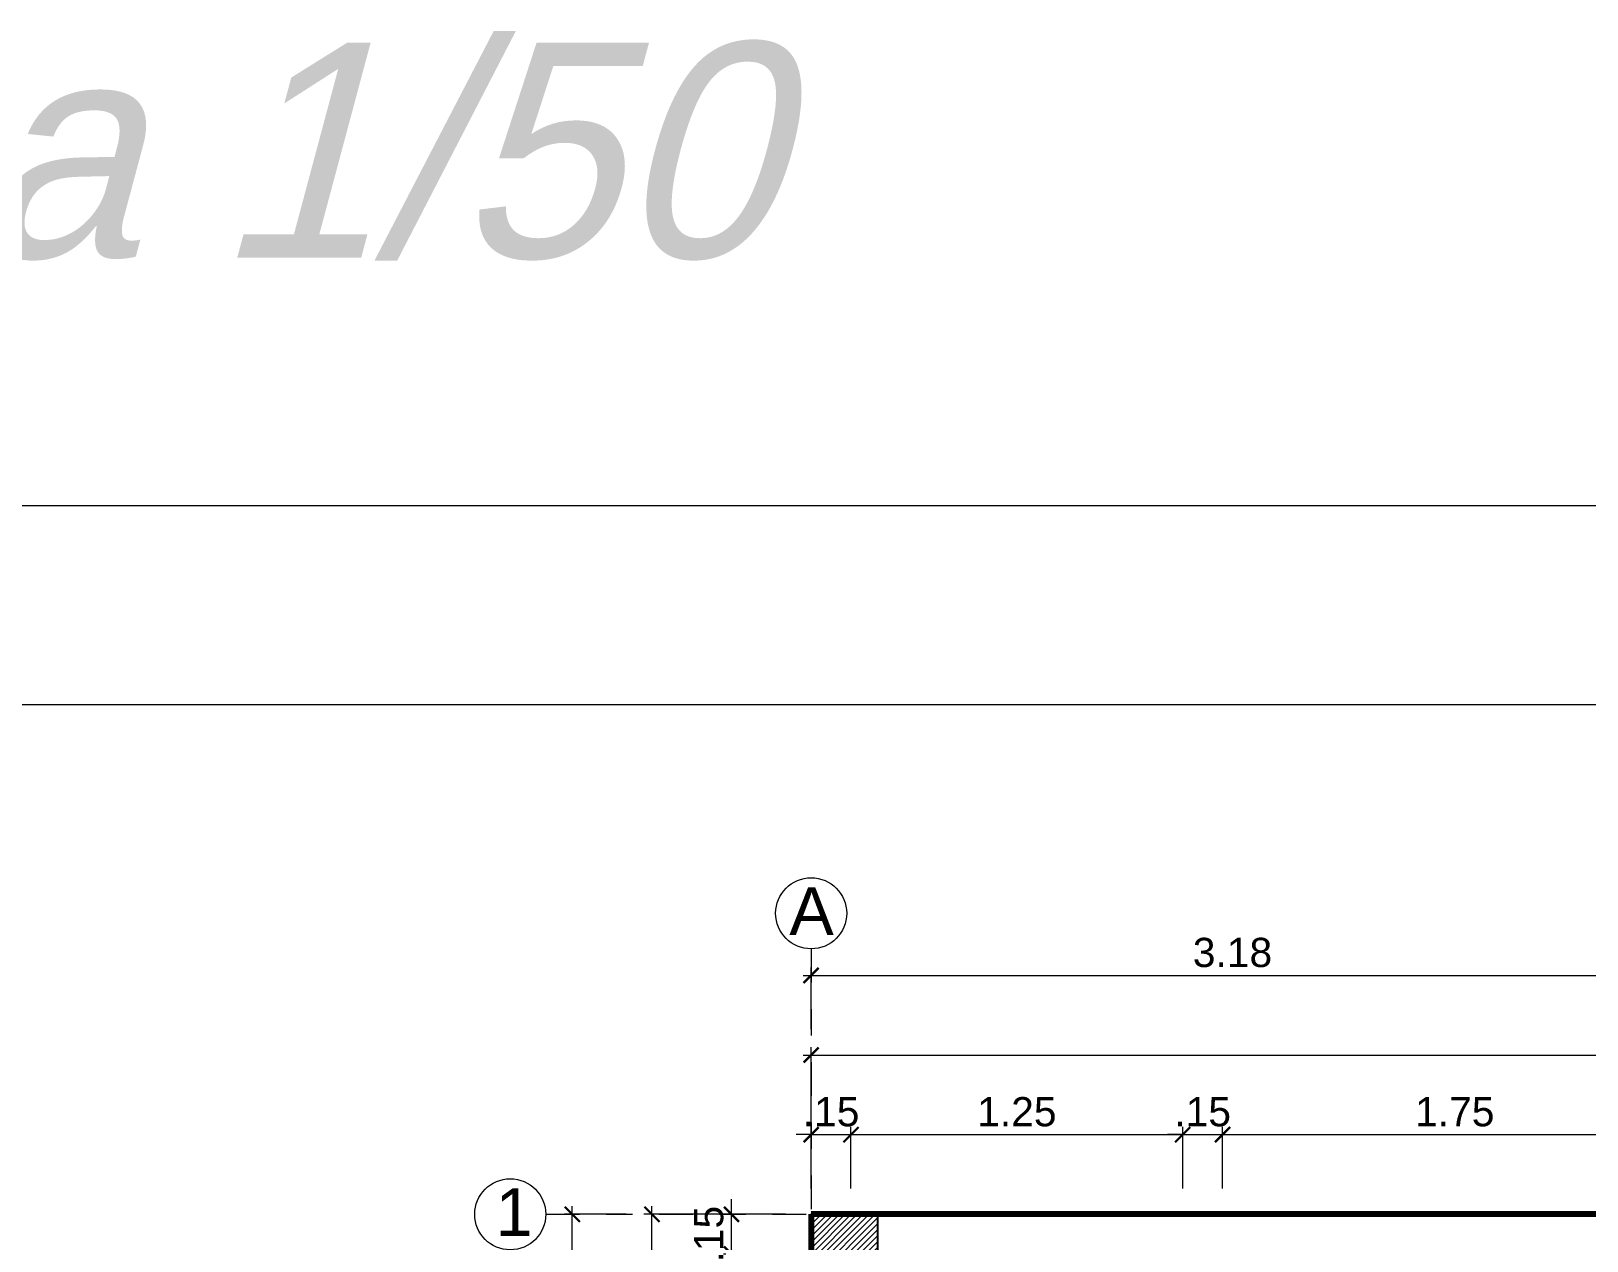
# Model space of a CAD drawing. Header units: millimetres. Extents: x 3790 to 7711, y 1449 to 3132.
# Drawn here: x 3874.56 to 3880.43, y 1487.86 to 1492.42 of the extents above; entities that cross this region are included whole.
import ezdxf

# ---------------------------------------------------------------- set-up
doc = ezdxf.new("R2010")
doc.units = ezdxf.units.MM
doc.header["$PDMODE"] = 3
doc.linetypes.add('DASHDOTX2', pattern=[50.8, 25.4, -12.7, 0, -12.7])
for name, color, linetype, lineweight in [('cotas', 7, 'Continuous', 5), ('EJES', 20, 'DASHDOTX2', 9), ('pluma 1', 1, 'Continuous', 9), ('pluma 2.5', 30, 'Continuous', 25), ('pluma 8', 98, 'Continuous', 80), ('TEXTO', 7, 'Continuous', 9), ('TEXTURAS', 35, 'Continuous', 5)]:
    doc.layers.add(name, color=color, linetype=linetype, lineweight=lineweight)
doc.styles.get("Standard").update_dxf_attribs({"font": 'arial.ttf'})
doc.styles.add('TIMES', font='arial.ttf', dxfattribs={"height": 0.11})
doc.dimstyles.new('julio', dxfattribs={"dimtxt": 0.11, "dimasz": 0.057, "dimexe": 0.03, "dimexo": 0.097, "dimgap": 0.0295, "dimtad": 1, "dimzin": 4, "dimdsep": 46, "dimtxsty": 'TIMES', "dimblk": 'ARCHTICK', "dimcen": 0, "dimdle": 0.03, "dimclrd": 256, "dimclre": 256, "dimclrt": 256, "dimadec": 0, "dimazin": 0, "dimtfac": 1, "dimtix": 1, "dimtmove": 2, "dimatfit": 2, "dimldrblk": 'ARCHTICK', "dimfxl": 1, "dimtolj": 1, "dimtzin": 0, "dimlwd": 5, "dimlwe": 5, "dimarcsym": 0})

# ---------------------------------------------------------------- blocks, each defined once
blk = doc.blocks.new('_ArchTick')
at = {"color": 0, "linetype": 'ByBlock', "lineweight": 40, "const_width": 0.15}
blk.add_lwpolyline([(-0.5, -0.5), (0.5, 0.5)], dxfattribs=at)
blk = doc.blocks.new('*D224')
at = {"layer": 'cotas', "lineweight": 5, "transparency": 16777216}
for p, q in [((3876.9026, 1480.9292), (3876.9026, 1487.9892)), ((3877.4056, 1487.9592), (3876.8726, 1487.9592)), ((3877.4056, 1480.9592), (3876.8726, 1480.9592))]:
    blk.add_line(p, q, dxfattribs=at)
at = {"layer": 'Defpoints', "color": 0, "transparency": 16777216}
for p in [(3876.9026, 1487.9592), (3877.5026, 1487.9592), (3877.5026, 1480.9592)]:
    blk.add_point(p, dxfattribs=at)
at = {"layer": 'cotas', "lineweight": 5, "transparency": 16777216, "xscale": 0.057, "yscale": 0.057, "zscale": 0.057}
for p, rotation in [((3876.9026, 1487.9592), 90), ((3876.9026, 1480.9592), 270)]:
    blk.add_blockref('_ArchTick', p, dxfattribs=dict(at, rotation=rotation))
at = {"layer": 'cotas', "transparency": 16777216, "insert": (3876.8169, 1484.4592), "char_height": 0.11, "attachment_point": 5, "rotation": 90, "style": 'TIMES'}
blk.add_mtext('\\A1;7.00', dxfattribs=at)
blk = doc.blocks.new('*D144')
at = {"layer": 'cotas', "lineweight": 5, "transparency": 16777216}
for p, q in [((3877.2026, 1487.9592), (3877.2026, 1488.0162)), ((3877.4056, 1487.9592), (3877.1726, 1487.9592)), ((3877.2026, 1487.8092), (3877.2026, 1487.9592)), ((3877.4056, 1487.8092), (3877.1726, 1487.8092)), ((3877.2026, 1487.8092), (3877.2026, 1487.7522))]:
    blk.add_line(p, q, dxfattribs=at)
at = {"layer": 'Defpoints', "color": 0, "transparency": 16777216}
for p in [(3877.2026, 1487.9592), (3877.5026, 1487.9592), (3877.5026, 1487.8092)]:
    blk.add_point(p, dxfattribs=at)
at = {"layer": 'cotas', "lineweight": 5, "transparency": 16777216, "xscale": 0.057, "yscale": 0.057, "zscale": 0.057}
for p, rotation in [((3877.2026, 1487.9592), 270), ((3877.2026, 1487.8092), 90)]:
    blk.add_blockref('_ArchTick', p, dxfattribs=dict(at, rotation=rotation))
at = {"layer": 'cotas', "transparency": 16777216, "insert": (3877.1169, 1487.8842), "char_height": 0.11, "attachment_point": 5, "rotation": 90, "style": 'TIMES'}
blk.add_mtext('\\A1;.15', dxfattribs=at)
blk = doc.blocks.new('*D145')
at = {"layer": 'cotas', "lineweight": 5, "transparency": 16777216}
for p, q in [((3876.6026, 1484.4292), (3876.6026, 1487.9892)), ((3876.8056, 1487.9592), (3876.5726, 1487.9592)), ((3876.8056, 1484.4592), (3876.5726, 1484.4592))]:
    blk.add_line(p, q, dxfattribs=at)
at = {"layer": 'Defpoints', "color": 0, "transparency": 16777216}
for p in [(3876.6026, 1487.9592), (3876.9026, 1487.9592), (3876.9026, 1484.4592)]:
    blk.add_point(p, dxfattribs=at)
at = {"layer": 'cotas', "lineweight": 5, "transparency": 16777216, "xscale": 0.057, "yscale": 0.057, "zscale": 0.057}
for p, rotation in [((3876.6026, 1487.9592), 90), ((3876.6026, 1484.4592), 270)]:
    blk.add_blockref('_ArchTick', p, dxfattribs=dict(at, rotation=rotation))
at = {"layer": 'cotas', "transparency": 16777216, "insert": (3876.5169, 1486.2092), "char_height": 0.11, "attachment_point": 5, "rotation": 90, "style": 'TIMES'}
blk.add_mtext('\\A1;3.50', dxfattribs=at)
blk = doc.blocks.new('*D225')
at = {"layer": 'cotas', "lineweight": 5, "transparency": 16777216}
for p, q in [((3877.4726, 1488.5592), (3892.5326, 1488.5592)), ((3877.5026, 1488.0562), (3877.5026, 1488.5892)), ((3892.5026, 1488.0562), (3892.5026, 1488.5892))]:
    blk.add_line(p, q, dxfattribs=at)
at = {"layer": 'Defpoints', "color": 0, "transparency": 16777216}
for p in [(3892.5026, 1488.5592), (3877.5026, 1487.9592), (3892.5026, 1487.9592)]:
    blk.add_point(p, dxfattribs=at)
at = {"layer": 'cotas', "lineweight": 5, "transparency": 16777216, "xscale": 0.057, "yscale": 0.057, "zscale": 0.057, "rotation": 180}
blk.add_blockref('_ArchTick', (3877.5026, 1488.5592), dxfattribs=at)
at = {"layer": 'cotas', "lineweight": 5, "transparency": 16777216, "xscale": 0.057, "yscale": 0.057, "zscale": 0.057}
blk.add_blockref('_ArchTick', (3892.5026, 1488.5592), dxfattribs=at)
at = {"layer": 'cotas', "transparency": 16777216, "insert": (3885.0026, 1488.6449), "char_height": 0.11, "attachment_point": 5, "style": 'TIMES'}
blk.add_mtext('\\A1;15.00', dxfattribs=at)
blk = doc.blocks.new('*D146')
at = {"layer": 'cotas', "lineweight": 5, "transparency": 16777216}
for p, q in [((3877.5026, 1488.0562), (3877.5026, 1488.2892)), ((3877.6526, 1488.0562), (3877.6526, 1488.2892)), ((3877.5026, 1488.2592), (3877.4456, 1488.2592)), ((3877.5026, 1488.2592), (3877.6526, 1488.2592)), ((3877.6526, 1488.2592), (3877.7096, 1488.2592))]:
    blk.add_line(p, q, dxfattribs=at)
at = {"layer": 'Defpoints', "color": 0, "transparency": 16777216}
for p in [(3877.6526, 1488.2592), (3877.5026, 1487.9592), (3877.6526, 1487.9592)]:
    blk.add_point(p, dxfattribs=at)
at = {"layer": 'cotas', "lineweight": 5, "transparency": 16777216, "xscale": 0.057, "yscale": 0.057, "zscale": 0.057}
blk.add_blockref('_ArchTick', (3877.5026, 1488.2592), dxfattribs=at)
at = {"layer": 'cotas', "lineweight": 5, "transparency": 16777216, "xscale": 0.057, "yscale": 0.057, "zscale": 0.057, "rotation": 180}
blk.add_blockref('_ArchTick', (3877.6526, 1488.2592), dxfattribs=at)
at = {"layer": 'cotas', "transparency": 16777216, "insert": (3877.5776, 1488.3449), "char_height": 0.11, "attachment_point": 5, "style": 'TIMES'}
blk.add_mtext('\\A1;.15', dxfattribs=at)
blk = doc.blocks.new('*D147')
at = {"layer": 'cotas', "lineweight": 5, "transparency": 16777216}
for p, q in [((3877.4726, 1488.8592), (3880.7076, 1488.8592)), ((3877.5026, 1488.6562), (3877.5026, 1488.8892)), ((3880.6776, 1488.6562), (3880.6776, 1488.8892))]:
    blk.add_line(p, q, dxfattribs=at)
at = {"layer": 'Defpoints', "color": 0, "transparency": 16777216}
for p in [(3880.6776, 1488.8592), (3877.5026, 1488.5592), (3880.6776, 1488.5592)]:
    blk.add_point(p, dxfattribs=at)
at = {"layer": 'cotas', "lineweight": 5, "transparency": 16777216, "xscale": 0.057, "yscale": 0.057, "zscale": 0.057, "rotation": 180}
blk.add_blockref('_ArchTick', (3877.5026, 1488.8592), dxfattribs=at)
at = {"layer": 'cotas', "lineweight": 5, "transparency": 16777216, "xscale": 0.057, "yscale": 0.057, "zscale": 0.057}
blk.add_blockref('_ArchTick', (3880.6776, 1488.8592), dxfattribs=at)
at = {"layer": 'cotas', "transparency": 16777216, "insert": (3879.0901, 1488.9449), "char_height": 0.11, "attachment_point": 5, "style": 'TIMES'}
blk.add_mtext('\\A1;3.18', dxfattribs=at)
blk = doc.blocks.new('*D153')
at = {"layer": 'cotas', "lineweight": 5, "transparency": 16777216}
for p, q in [((3877.6526, 1488.0562), (3877.6526, 1488.2892)), ((3878.9026, 1488.0562), (3878.9026, 1488.2892)), ((3877.6226, 1488.2592), (3878.9326, 1488.2592))]:
    blk.add_line(p, q, dxfattribs=at)
at = {"layer": 'Defpoints', "color": 0, "transparency": 16777216}
for p in [(3878.9026, 1488.2592), (3877.6526, 1487.9592), (3878.9026, 1487.9592)]:
    blk.add_point(p, dxfattribs=at)
at = {"layer": 'cotas', "lineweight": 5, "transparency": 16777216, "xscale": 0.057, "yscale": 0.057, "zscale": 0.057, "rotation": 180}
blk.add_blockref('_ArchTick', (3877.6526, 1488.2592), dxfattribs=at)
at = {"layer": 'cotas', "lineweight": 5, "transparency": 16777216, "xscale": 0.057, "yscale": 0.057, "zscale": 0.057}
blk.add_blockref('_ArchTick', (3878.9026, 1488.2592), dxfattribs=at)
at = {"layer": 'cotas', "transparency": 16777216, "insert": (3878.2776, 1488.3449), "char_height": 0.11, "attachment_point": 5, "style": 'TIMES'}
blk.add_mtext('\\A1;1.25', dxfattribs=at)
blk = doc.blocks.new('*D154')
at = {"layer": 'cotas', "lineweight": 5, "transparency": 16777216}
for p, q in [((3878.9026, 1488.0562), (3878.9026, 1488.2892)), ((3879.0526, 1488.0562), (3879.0526, 1488.2892)), ((3878.9026, 1488.2592), (3878.8456, 1488.2592)), ((3878.9026, 1488.2592), (3879.0526, 1488.2592)), ((3879.0526, 1488.2592), (3879.1096, 1488.2592))]:
    blk.add_line(p, q, dxfattribs=at)
at = {"layer": 'Defpoints', "color": 0, "transparency": 16777216}
for p in [(3879.0526, 1488.2592), (3878.9026, 1487.9592), (3879.0526, 1487.9592)]:
    blk.add_point(p, dxfattribs=at)
at = {"layer": 'cotas', "lineweight": 5, "transparency": 16777216, "xscale": 0.057, "yscale": 0.057, "zscale": 0.057}
blk.add_blockref('_ArchTick', (3878.9026, 1488.2592), dxfattribs=at)
at = {"layer": 'cotas', "lineweight": 5, "transparency": 16777216, "xscale": 0.057, "yscale": 0.057, "zscale": 0.057, "rotation": 180}
blk.add_blockref('_ArchTick', (3879.0526, 1488.2592), dxfattribs=at)
at = {"layer": 'cotas', "transparency": 16777216, "insert": (3878.9776, 1488.3449), "char_height": 0.11, "attachment_point": 5, "style": 'TIMES'}
blk.add_mtext('\\A1;.15', dxfattribs=at)
blk = doc.blocks.new('*D155')
at = {"layer": 'cotas', "lineweight": 5, "transparency": 16777216}
for p, q in [((3879.0526, 1488.0562), (3879.0526, 1488.2892)), ((3880.8026, 1488.0562), (3880.8026, 1488.2892)), ((3879.0226, 1488.2592), (3880.8326, 1488.2592))]:
    blk.add_line(p, q, dxfattribs=at)
at = {"layer": 'Defpoints', "color": 0, "transparency": 16777216}
for p in [(3880.8026, 1488.2592), (3879.0526, 1487.9592), (3880.8026, 1487.9592)]:
    blk.add_point(p, dxfattribs=at)
at = {"layer": 'cotas', "lineweight": 5, "transparency": 16777216, "xscale": 0.057, "yscale": 0.057, "zscale": 0.057, "rotation": 180}
blk.add_blockref('_ArchTick', (3879.0526, 1488.2592), dxfattribs=at)
at = {"layer": 'cotas', "lineweight": 5, "transparency": 16777216, "xscale": 0.057, "yscale": 0.057, "zscale": 0.057}
blk.add_blockref('_ArchTick', (3880.8026, 1488.2592), dxfattribs=at)
at = {"layer": 'cotas', "transparency": 16777216, "insert": (3879.9276, 1488.3449), "char_height": 0.11, "attachment_point": 5, "style": 'TIMES'}
blk.add_mtext('\\A1;1.75', dxfattribs=at)

msp = doc.modelspace()

# ---------------------------------------------------------------- hatches: boundary and pattern name
at = {"layer": 'TEXTURAS'}
h = msp.add_hatch(dxfattribs=at)
h.set_pattern_fill('LINE', color=256, scale=0.005, angle=45)
h.set_pattern_definition([(45, (23.639096, -57.590765), (-0.01122532015, 0.01122532015), [])])
h.paths.add_polyline_path([(3877.7526, 1487.8092), (3877.7526, 1487.9592), (3877.5026, 1487.9592), (3877.5026, 1487.6092), (3877.7526, 1487.6092)])

# ---------------------------------------------------------------- linework, layer by layer
at = {"layer": 'cotas'}
for points in [[(3853.5634, 1460.9283), (3895.5634, 1460.9283), (3895.5634, 1490.6283), (3853.5634, 1490.6283)], [(3854.3134, 1461.6783), (3894.8134, 1461.6783), (3894.8134, 1489.8783), (3854.3134, 1489.8783)]]:
    msp.add_lwpolyline(points, close=True, dxfattribs=at)
at = {"layer": 'EJES', "ltscale": 0.005}
for p in [(3877.5026, 1488.9592), (3876.5026, 1487.9592)]:
    msp.add_line(p, (3877.5026, 1487.9592), dxfattribs=at)
at = {"layer": 'pluma 1'}
for centre in [(3877.5026, 1489.0931), (3876.3687, 1487.9592)]:
    msp.add_circle(centre, 0.1339, dxfattribs=at)
at = {"layer": 'pluma 2.5'}
msp.add_lwpolyline([(3877.7526, 1487.6092), (3877.5026, 1487.6092), (3877.5026, 1487.9592), (3877.7526, 1487.9592)], close=True, dxfattribs=at)
at = {"layer": 'pluma 8'}
for p, q in [((3891.9026, 1487.9592), (3877.5026, 1487.9592)), ((3891.9026, 1487.9592), (3877.5026, 1487.9592)), ((3877.5026, 1487.9592), (3877.5026, 1481.5592))]:
    msp.add_line(p, q, dxfattribs=at)

# ---------------------------------------------------------------- texts
at = {"layer": 'TEXTO', "insert": (3864.9635, 1492.3731), "char_height": 0.81, "width": 15.242633, "attachment_point": 1}
msp.add_mtext('{\\fStylus BT|b0|i0|c0|p34;\\Q15;formato A - 1  escala 1/50}', dxfattribs=at)
at = {"layer": 'TEXTO', "color": 5, "char_height": 0.18, "width": 2.597734, "attachment_point": 1}
for s, insert in [('{\\C7;A}', (3877.4201, 1489.1913)), ('{\\C7;1}', (3876.3132, 1488.0574))]:
    msp.add_mtext(s, dxfattribs=dict(at, insert=insert))

# ---------------------------------------------------------------- dimensions: what is measured, and where the dimension line sits
at = {"layer": 'cotas'}
for base, p1, p2, picture, middle in [((3880.6775519124, 1488.8592296829), (3877.5025519124, 1488.5592296829), (3880.6775519124, 1488.5592296829), '*D147', (3879.0900519124, 1488.9449302286)), ((3877.6526, 1488.2592), (3877.5026, 1487.9592), (3877.6526, 1487.9592), '*D146', (3877.5776, 1488.3449)), ((3878.9026, 1488.2592), (3877.6526, 1487.9592), (3878.9026, 1487.9592), '*D153', (3878.2776, 1488.3449)), ((3879.0526, 1488.2592), (3878.9026, 1487.9592), (3879.0526, 1487.9592), '*D154', (3878.9776, 1488.3449)), ((3880.8026, 1488.2592), (3879.0526, 1487.9592), (3880.8026, 1487.9592), '*D155', (3879.9276, 1488.3449))]:
    dim = msp.add_linear_dim(base=base, p1=p1, p2=p2, dimstyle='julio', dxfattribs=at)
    dim.commit()
    dim.dimension.update_dxf_attribs({"geometry": picture, "text_midpoint": middle})
for p1, p2, picture, middle in [((3877.5026, 1487.9592), (3892.5026, 1487.9592), '*D225', (3885.0026, 1488.6449)), ((3877.5026, 1480.9592), (3877.5026, 1487.9592), '*D224', (3876.8169, 1484.4592))]:
    dim = msp.add_aligned_dim(p1=p1, p2=p2, distance=0.6, dimstyle='julio', dxfattribs=at)
    dim.commit()
    dim.dimension.update_dxf_attribs({"geometry": picture, "text_midpoint": middle})
for base, p1, p2, picture, middle in [((3876.6026, 1487.9592), (3876.9026, 1484.4592), (3876.9026, 1487.9592), '*D145', (3876.5169, 1486.2092)), ((3877.2026, 1487.9592), (3877.5026, 1487.8092), (3877.5026, 1487.9592), '*D144', (3877.1169, 1487.8842))]:
    dim = msp.add_linear_dim(base=base, p1=p1, p2=p2, angle=90, dimstyle='julio', dxfattribs=at)
    dim.commit()
    dim.dimension.update_dxf_attribs({"geometry": picture, "text_midpoint": middle})

doc.saveas('drawing.dxf')
